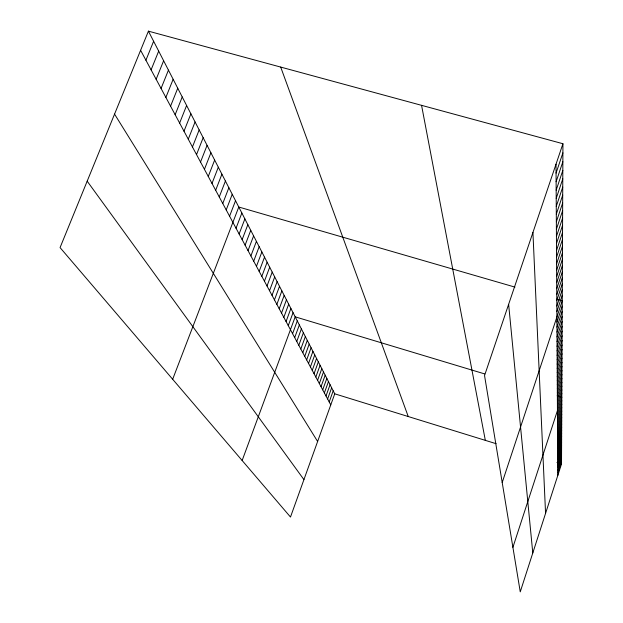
<?xml version="1.0" encoding="UTF-8"?>
<svg xmlns="http://www.w3.org/2000/svg" width="623" height="623" viewBox="0 0 623 623"><rect width="100%" height="100%" fill="white"/><g stroke="black" fill="none" stroke-linecap="round" stroke-linejoin="round"><path stroke-width="0.93" d="M562.935 143.734L484.546 375.56L520.252 591.85L561.525 463.917L562.935 143.734L148.422 31.15L60.065 247.596L290.489 517.043L334.746 393.822L148.422 31.15M557.702 454.26L561.619 442.151M557.717 457.041L561.611 445.009M557.733 459.774L561.596 447.828M557.749 462.468L561.588 450.608M557.764 465.124L561.572 453.342M557.78 467.748L561.564 456.044M557.795 470.326L561.549 458.707M557.811 472.873L561.541 461.324M557.492 417.426L561.79 404.21M557.507 420.766L561.775 407.652M557.53 424.053L561.759 411.032M557.546 427.292L561.744 414.365M557.562 430.477L561.728 417.651M557.585 433.616L561.712 420.875M557.601 436.7L561.705 424.061M557.616 439.737L561.689 427.191M557.632 442.735L561.673 430.275M557.655 445.679L561.658 433.312M557.671 448.583L561.65 436.302M557.686 451.441L561.635 439.246M557.25 376.736L561.977 362.306M557.274 380.762L561.954 366.449M557.297 384.718L561.938 370.521M557.32 388.604L561.923 374.524M557.344 392.42L561.899 378.457M557.367 396.181L561.884 382.327M557.383 399.873L561.868 386.128M557.406 403.502L561.853 389.866M557.429 407.068L561.837 393.541M512.9 547.329L561.821 397.155L557.196 395.761M557.468 414.03L561.806 400.714M557.048 341.739L562.133 326.281M557.071 346.404L562.11 331.086M557.102 350.983L562.094 335.797M557.126 355.476L562.071 340.423M557.157 359.884L562.047 344.963M557.18 364.214L562.032 349.417M557.203 368.458L562.008 353.786M557.227 372.632L561.993 358.085M556.837 306.057L562.296 289.563M556.869 311.578L562.273 295.255M502.208 482.552L562.242 300.823L556.658 299.204M556.931 322.138L562.219 306.119M556.962 327.184L562.195 311.305M556.993 332.129L562.18 316.398M557.017 336.981L562.156 321.39M556.627 270.257L562.46 252.743M556.666 276.557L562.429 259.223M556.705 282.717L562.398 265.562M556.736 288.745L562.374 271.76M556.775 294.64L562.343 277.827M556.806 300.411L562.32 283.761M556.394 229.233L562.647 210.558M556.432 236.483L562.608 218.011M556.471 243.562L562.577 225.292M556.518 250.469L562.546 232.395M556.557 257.221L562.514 239.333M556.596 263.817L562.483 246.116M556.214 198.387L562.779 178.856M556.261 206.392L562.748 187.079M556.308 214.195L562.709 195.1M556.347 221.811L562.678 202.927M556.066 173.101L562.896 152.861M556.113 181.752L562.857 161.754M556.168 190.179L562.818 170.414M324.365 392.926L328.461 381.588M326 395.979L330.065 384.71M327.612 398.985L331.646 387.786M329.209 401.952L333.204 390.823M317.59 380.287L321.811 368.645M319.319 383.511L323.508 371.947M321.024 386.696L325.183 375.202M322.706 389.834L326.834 378.418M308.549 363.427L312.941 351.38M310.41 366.9L314.763 354.931M312.24 370.319L316.562 358.435M314.047 373.691L318.337 361.885M315.83 377.016L320.09 365.288M300.808 349.005L305.356 336.615M302.786 352.696L307.295 340.392M304.733 356.325L309.203 344.106M306.656 359.907L311.087 347.766M294.687 337.596L299.351 324.933M296.758 341.459L301.384 328.882M298.799 345.259L303.385 332.775M286.066 321.515L290.894 308.471M288.27 325.627L293.059 312.684M242.145 460.514L295.193 316.834L484.678 373.917M292.584 333.671L297.288 320.915M279.221 308.743L284.181 295.403M281.534 313.073L286.455 299.827M283.815 317.325L288.69 304.188M272.017 295.325L277.126 281.666M274.463 299.873L279.517 286.323M276.861 304.351L281.869 290.902M264.44 281.199L269.697 267.212M267.01 285.988L272.22 272.111M269.541 290.7L274.688 276.931M256.458 266.309L261.87 251.98M259.168 271.363L264.526 257.143M261.831 276.324L267.135 262.221M248.024 250.594L253.608 235.899M250.89 255.928L256.411 241.358M253.701 261.169L259.168 246.716M242.145 239.621L247.845 224.669M245.112 245.158L250.75 230.339M236.031 228.228L241.856 213.019M239.115 233.975L244.878 218.899M226.211 209.912L232.231 194.29M229.583 216.197L235.533 200.715M172.664 379.275L238.773 207.023L514.964 287.11M219.257 196.946L225.417 181.028M222.769 203.495L228.859 187.725M211.999 183.427L218.315 167.205M215.667 190.256L221.905 174.191M204.437 169.316L210.909 152.775M208.261 176.449L214.655 160.064M196.533 154.582L203.168 137.714M200.528 162.035L207.077 145.33M192.452 146.966L199.165 129.927M183.995 131.212L190.895 113.822M188.271 139.178L195.077 121.968M175.149 114.71L182.228 96.962M179.626 123.058L186.612 105.489M170.57 106.167L177.742 88.232M161.069 88.458L168.444 70.126M165.874 97.422L173.147 79.285M156.139 79.269L163.623 60.743M145.914 60.205L153.616 41.266M151.093 69.854L158.678 51.125M334.746 393.822L496.134 443.701M556.954 462.5L561.525 463.917M87.181 181.176L303.931 479.624M114.554 114.11L317.629 441.489M140.603 50.299L330.774 404.88M280.7 67.082L408.244 416.538M421.561 105.334L485.333 440.368M508.633 304.336L532.79 552.983M532.93 232.496L545.561 513.391M556.012 164.215L557.826 475.388"/></g></svg>
